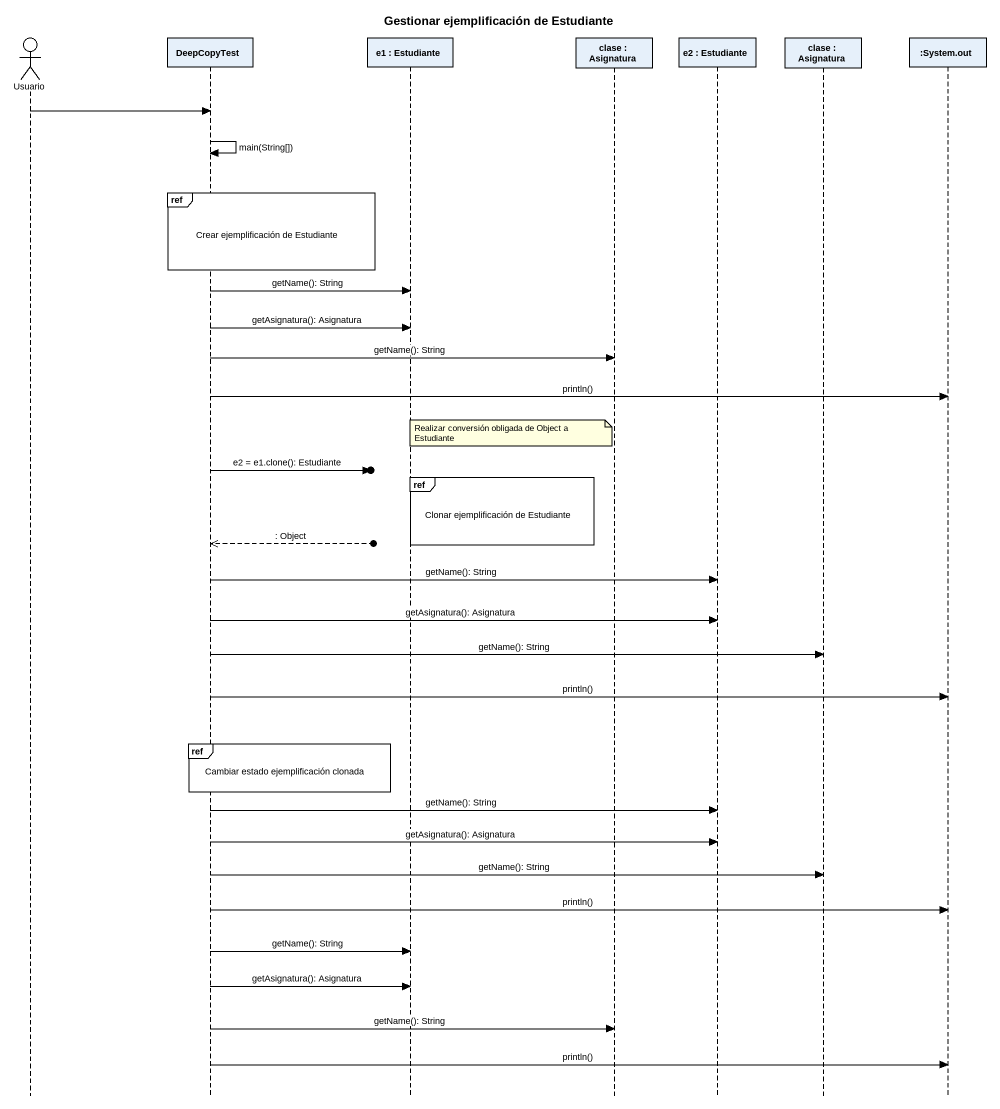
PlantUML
@startuml
title Gestionar ejemplificación de Estudiante
hide footbox
actor Usuario
participant DeepCopyTest
participant "e1 : Estudiante" as e1
participant "clase : Asignatura" as clase
participant "e2 : Estudiante" as e2
participant "clase : Asignatura" as clase_2
participant ":System.out" as System_out

Usuario -> DeepCopyTest
DeepCopyTest -> DeepCopyTest : main(String[])
ref over DeepCopyTest : Crear ejemplificación de Estudiante
DeepCopyTest -> e1 : getName(): String
DeepCopyTest -> e1 : getAsignatura(): Asignatura
DeepCopyTest -> clase : getName(): String
DeepCopyTest -> System_out : println()
note over e1 : Realizar conversión obligada de Object a Estudiante
DeepCopyTest ->o] : e2 = e1.clone(): Estudiante
ref over e1 : Clonar ejemplificación de Estudiante
DeepCopyTest <<--o] : : Object
DeepCopyTest -> e2 : getName(): String
DeepCopyTest -> e2 : getAsignatura(): Asignatura
DeepCopyTest -> clase_2 : getName(): String
DeepCopyTest -> System_out : println()
ref over DeepCopyTest : Cambiar estado ejemplificación clonada
DeepCopyTest -> e2 : getName(): String
DeepCopyTest -> e2 : getAsignatura(): Asignatura
DeepCopyTest -> clase_2 : getName(): String
DeepCopyTest -> System_out : println()
DeepCopyTest -> e1 : getName(): String
DeepCopyTest -> e1 : getAsignatura(): Asignatura
DeepCopyTest -> clase : getName(): String
DeepCopyTest -> System_out : println()
@enduml
